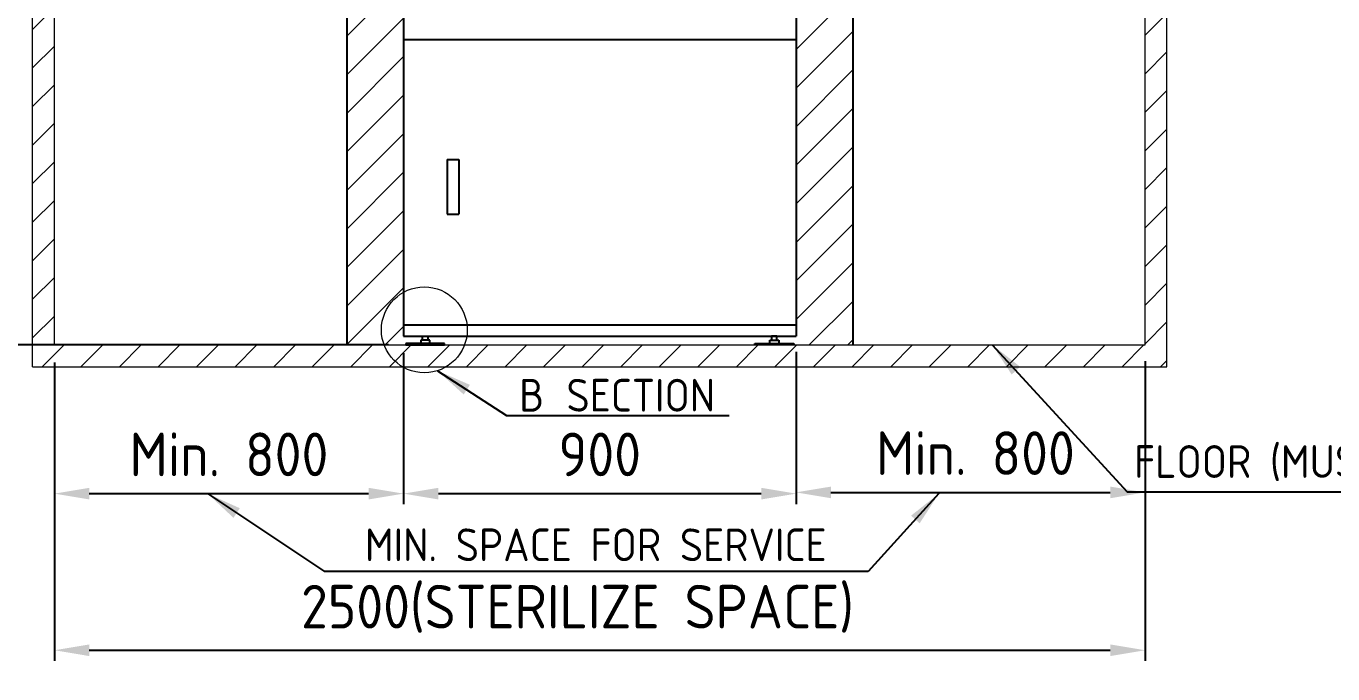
# Model space of a CAD drawing. Header units: millimetres. Extents: x -179594 to 13478, y -20517 to 22627.
# Drawn here: x 8561 to 11556, y 1945 to 3430 of the extents above; entities that cross this region are included whole.
import ezdxf

# ---------------------------------------------------------------- set-up
doc = ezdxf.new("R2010")
doc.units = ezdxf.units.MM
doc.header["$MEASUREMENT"] = 0
doc.linetypes.add('HIDDEN', pattern=[9.525, 6.35, -3.175])
doc.layers.get('0').update_dxf_attribs({"lineweight": 25})
for name, color, linetype, lineweight in [('D', 3, 'Continuous', 13), ('H', 2, 'HIDDEN', 15), ('S', 4, 'Continuous', 15)]:
    doc.layers.add(name, color=color, linetype=linetype, lineweight=lineweight)
doc.styles.get("Standard").update_dxf_attribs({"font": 'KAIU.TTF'})
doc.styles.add('STU25', font='isocp2.shx')
doc.dimstyles.new('STU25', dxfattribs={"dimscale": 40, "dimtxt": 2.5, "dimasz": 2, "dimexe": 0.6, "dimexo": 1, "dimgap": 1, "dimtad": 1, "dimdsep": 46, "dimtxsty": 'STU25', "dimcen": 2, "dimazin": 2, "dimtfac": 1, "dimtmove": 0, "dimatfit": 3, "dimfxl": 0, "dimtolj": 1, "dimtzin": 0, "dimarcsym": 0})
doc.dimstyles.new('STU25$7', dxfattribs={"dimscale": 40, "dimtxt": 2.5, "dimasz": 2, "dimexe": 1.25, "dimexo": 0.625, "dimgap": 1, "dimtad": 0, "dimdec": 4, "dimdsep": 46, "dimtxsty": 'STU25', "dimcen": 2.5, "dimazin": 2, "dimtfac": 1, "dimtdec": 4, "dimtmove": 0, "dimatfit": 3, "dimfxl": 0, "dimtolj": 1, "dimtzin": 0, "dimarcsym": 0})

# ---------------------------------------------------------------- blocks, each defined once
blk = doc.blocks.new('*D14')
at = {"layer": 'D', "color": 0, "lineweight": -2}
for p, q in [((9386, 4499.3), (8419.9, 4499.3)), ((8443.9, 4419.3), (8443.9, 2779.3)), ((9391.5, 2699.3), (8419.9, 2699.3))]:
    blk.add_line(p, q, dxfattribs=at)
at = {"layer": 'D', "color": 0}
for points in [[(8430.6, 4419.3), (8457.2, 4419.3), (8443.9, 4499.3)], [(8430.6, 2779.3), (8457.2, 2779.3), (8443.9, 2699.3)]]:
    blk.add_solid(points, dxfattribs=at)
at = {"layer": 'Defpoints', "color": 0}
for p in [(9426, 4499.3), (8443.9, 2699.3), (9431.5, 2699.3)]:
    blk.add_point(p, dxfattribs=at)
at = {"layer": 'D', "color": 0, "insert": (8353.9, 3599.3), "char_height": 100, "attachment_point": 5, "rotation": 90, "style": 'STU25'}
blk.add_mtext('\\A1;1800', dxfattribs=at)
blk = doc.blocks.new('*D23')
at = {"layer": 'D', "color": 0, "lineweight": -2}
for p, q in [((10326, 2683.1), (10326, 2337.3)), ((11126, 2662.1), (11126, 2337.3)), ((10406, 2361.3), (11046, 2361.3))]:
    blk.add_line(p, q, dxfattribs=at)
at = {"layer": 'D', "color": 0}
for points in [[(10406, 2374.6), (10406, 2347.9), (10326, 2361.3)], [(11046, 2374.6), (11046, 2347.9), (11126, 2361.3)]]:
    blk.add_solid(points, dxfattribs=at)
at = {"layer": 'Defpoints', "color": 0}
for p in [(10326, 2723.1), (11126, 2702.1), (11126, 2361.3)]:
    blk.add_point(p, dxfattribs=at)
at = {"layer": 'D', "color": 0, "insert": (10737, 2451.3), "char_height": 100, "attachment_point": 5, "style": 'STU25'}
blk.add_mtext('\\A1;Min. 800', dxfattribs=at)
blk = doc.blocks.new('*D24')
at = {"layer": 'D', "color": 0, "lineweight": -2}
for p, q in [((9426, 2680.3), (9426, 2334.4)), ((8626, 2659.3), (8626, 2334.4)), ((8706, 2358.4), (9346, 2358.4))]:
    blk.add_line(p, q, dxfattribs=at)
at = {"layer": 'D', "color": 0}
for points in [[(8706, 2371.8), (8706, 2345.1), (8626, 2358.4)], [(9346, 2371.8), (9346, 2345.1), (9426, 2358.4)]]:
    blk.add_solid(points, dxfattribs=at)
at = {"layer": 'Defpoints', "color": 0}
for p in [(8626, 2699.3), (9426, 2720.3), (9426, 2358.4)]:
    blk.add_point(p, dxfattribs=at)
at = {"layer": 'D', "color": 0, "insert": (9026, 2448.4), "char_height": 100, "attachment_point": 5, "style": 'STU25'}
blk.add_mtext('\\A1;Min. 800', dxfattribs=at)
blk = doc.blocks.new('*D25')
at = {"layer": 'D', "color": 0, "lineweight": -2}
for p, q in [((9426, 2680.3), (9426, 2334.4)), ((10326, 2679.3), (10326, 2334.4)), ((9506, 2358.4), (10246, 2358.4))]:
    blk.add_line(p, q, dxfattribs=at)
at = {"layer": 'D', "color": 0}
for points in [[(9506, 2371.8), (9506, 2345.1), (9426, 2358.4)], [(10246, 2371.8), (10246, 2345.1), (10326, 2358.4)]]:
    blk.add_solid(points, dxfattribs=at)
at = {"layer": 'Defpoints', "color": 0}
for p in [(9426, 2720.3), (10326, 2719.3), (10326, 2358.4)]:
    blk.add_point(p, dxfattribs=at)
at = {"layer": 'D', "color": 0, "insert": (9876, 2448.4), "char_height": 100, "attachment_point": 5, "style": 'STU25'}
blk.add_mtext('\\A1;900', dxfattribs=at)
blk = doc.blocks.new('*D26')
at = {"layer": 'D', "color": 0, "lineweight": -2}
for p, q in [((8626, 2659.3), (8626, 1975.5)), ((11126, 2662.1), (11126, 1975.5)), ((8706, 1999.5), (11046, 1999.5))]:
    blk.add_line(p, q, dxfattribs=at)
at = {"layer": 'D', "color": 0}
for points in [[(8706, 2012.8), (8706, 1986.1), (8626, 1999.5)], [(11046, 2012.8), (11046, 1986.1), (11126, 1999.5)]]:
    blk.add_solid(points, dxfattribs=at)
at = {"layer": 'Defpoints', "color": 0}
for p in [(8626, 2699.3), (11126, 2702.1), (11126, 1999.5)]:
    blk.add_point(p, dxfattribs=at)
at = {"layer": 'D', "color": 0, "insert": (9824.9, 2094.5), "char_height": 100, "attachment_point": 5, "style": 'STU25'}
blk.add_mtext('\\A1;{\\Fisocp2.shx;2500(STERILIZE SPACE)}', dxfattribs=at)

msp = doc.modelspace()

# ---------------------------------------------------------------- hatches: boundary and pattern name
at = {"layer": 'D', "ltscale": 30}
h = msp.add_hatch(dxfattribs=at)
h.set_pattern_fill('ANSI31', color=256, scale=500, style=0)
h.set_pattern_definition([(45, (227163.32, 23019.17), (-44.194174, 44.194174), [])])
h.paths.add_polyline_path([(8625.963, 4486.253), (8625.963, 5399.319), (11125.963, 5399.319), (11125.963, 4486.253), (10456.747, 4486.253), (10456.747, 2699.319), (10325.963, 2699.319), (10325.963, 4499.319), (9425.963, 4499.319), (9425.963, 2699.319), (9295.178, 2699.319), (9295.178, 4486.253)])
at = {"layer": 'H', "ltscale": 5}
h = msp.add_hatch(dxfattribs=at)
h.set_pattern_fill('ANSI31', color=256, scale=500, style=0)
h.set_pattern_definition([(45, (226900.534, 23315.25), (-44.194174, 44.194174), [])])
h.paths.add_polyline_path([(11175.963, 2649.319), (11175.963, 5399.319), (11125.963, 5399.319), (11125.963, 2699.319), (8625.963, 2699.319), (8625.963, 5399.319), (8575.963, 5399.319), (8575.963, 2649.319)])
h.paths.add_polyline_path([(11175.963, 5399.319), (11125.963, 5399.319)], flags=16)
h.paths.add_polyline_path([(8575.963, 5399.319), (8625.963, 5399.319)], flags=16)

# ---------------------------------------------------------------- linework, layer by layer
for p, q in [((9295.963, 4486.253), (9295.963, 2699.319)), ((10455.963, 4486.253), (10455.963, 2699.319)), ((9425.963, 3819.319), (9425.963, 3399.319)), ((10325.963, 3819.319), (10325.963, 3399.319)), ((9425.963, 3399.319), (9425.963, 2719.319)), ((9425.963, 3399.319), (10325.963, 3399.319)), ((9425.963, 3399.319), (10325.963, 3399.319)), ((10325.963, 3399.319), (10325.963, 2719.319)), ((9525.963, 3124.319), (9525.963, 2999.319)), ((9525.963, 3124.319), (9552.963, 3124.319)), ((9552.963, 3124.319), (9552.963, 2999.319)), ((9525.963, 2999.319), (9552.963, 2999.319)), ((10325.963, 2744.319), (9425.963, 2744.319)), ((9425.963, 2719.319), (10325.963, 2719.319)), ((9520.463, 2702.319), (9431.463, 2702.319)), ((9431.463, 2702.319), (9431.463, 2699.319)), ((9431.463, 2699.319), (9520.463, 2699.319)), ((9465.571, 2710.319), (9465.571, 2702.319)), ((9486.355, 2710.319), (9465.571, 2710.319)), ((9469.963, 2710.319), (9469.963, 2719.319)), ((9469.963, 2719.319), (9481.963, 2719.319)), ((9481.963, 2719.319), (9481.963, 2710.319)), ((9486.355, 2702.319), (9486.355, 2710.319)), ((9520.463, 2699.319), (9520.463, 2702.319)), ((10231.463, 2699.319), (10231.463, 2702.319)), ((10231.463, 2702.319), (10320.463, 2702.319)), ((10320.463, 2699.319), (10231.463, 2699.319)), ((10265.571, 2710.319), (10286.355, 2710.319)), ((10265.571, 2702.319), (10265.571, 2710.319)), ((10281.963, 2719.319), (10269.963, 2719.319)), ((10269.963, 2719.319), (10269.963, 2710.319)), ((10281.963, 2710.319), (10281.963, 2719.319)), ((10286.355, 2710.319), (10286.355, 2702.319)), ((10320.463, 2702.319), (10320.463, 2699.319))]:
    msp.add_line(p, q)
at = {"layer": 'D'}
msp.add_circle((9473.859, 2733.886), 98.378, dxfattribs=at)
at = {"layer": 'S'}
for p, q in [((8575.963, 2649.319), (8575.963, 5399.319)), ((8625.963, 2699.319), (8625.963, 5399.319)), ((11125.963, 2699.319), (11125.963, 5399.319)), ((11175.963, 2649.319), (11175.963, 5399.319)), ((8625.963, 2699.319), (11125.963, 2699.319)), ((8575.963, 2649.319), (11175.963, 2649.319))]:
    msp.add_line(p, q, dxfattribs=at)

# ---------------------------------------------------------------- texts
at = {"layer": 'D', "color": 11, "char_height": 75, "attachment_point": 1}
for s, insert in [('{\\Fisocp2.shx;\\C3;B\\f標楷體|b0|i0|c136|p65; \\Fisocp2.shx;SECTION}', (9691.198, 2621.457)), ('{\\Fisocp2.shx;\\C3;FLOOR (MUST BE WATERPROOF)}', (11100.932, 2469.501)), ('{\\Fisocp2.shx;\\C3;MIN. SPACE FOR SERVICE}', (9337.788, 2278.659))]:
    msp.add_mtext(s, dxfattribs=dict(at, insert=insert))

# ---------------------------------------------------------------- dimensions: what is measured, and where the dimension line sits
at = {"layer": 'D'}
dim = msp.add_linear_dim(base=(8443.892, 2699.319), p1=(9425.963, 4499.319), p2=(9431.463, 2699.319), angle=90, dimstyle='STU25', dxfattribs=at)
dim.commit()
dim.dimension.update_dxf_attribs({"geometry": '*D14', "text_midpoint": (8443.892, 3599.319), "dimtype": 160})
dim = msp.add_linear_dim(base=(9425.963, 2358.445), p1=(8625.963, 2699.319), p2=(9425.963, 2720.319), text='Min. <>', dimstyle='STU25', dxfattribs=at)
dim.commit()
dim.dimension.update_dxf_attribs({"geometry": '*D24', "text_midpoint": (9025.963, 2448.445)})
for base, p1, text, picture, middle in [((11125.963, 1999.474), (8625.963, 2699.319), '{\\Fisocp2.shx;<>(STERILIZE SPACE)}', '*D26', (9824.918, 1999.474)), ((11125.963, 2361.275), (10325.963, 2723.149), 'Min. <>', '*D23', (10737.039, 2361.275))]:
    dim = msp.add_linear_dim(base=base, p1=p1, p2=(11125.963, 2702.149), text=text, dimstyle='STU25', dxfattribs=at)
    dim.commit()
    dim.dimension.update_dxf_attribs({"geometry": picture, "text_midpoint": middle, "dimtype": 160})
dim = msp.add_linear_dim(base=(10325.963, 2358.445), p1=(9425.963, 2720.319), p2=(10325.963, 2719.319), dimstyle='STU25', dxfattribs=at)
dim.commit()
dim.dimension.update_dxf_attribs({"geometry": '*D25', "text_midpoint": (9875.963, 2448.445)})

# ---------------------------------------------------------------- leaders
for points in [[(10775.775, 2699.319), (11084.872, 2362.41), (12501.211, 2362.41)], [(9504.054, 2640.257), (9662.513, 2537.569), (10172.4, 2537.569)], [(8977.127, 2358.445), (9244.889, 2179.609)], [(10653.174, 2358.445), (10490.993, 2179.609), (9244.889, 2179.609)]]:
    msp.add_leader(points, dimstyle='STU25$7', override={"dimgap": 1, "dimtad": 0}, dxfattribs=at)

doc.saveas('drawing.dxf')
